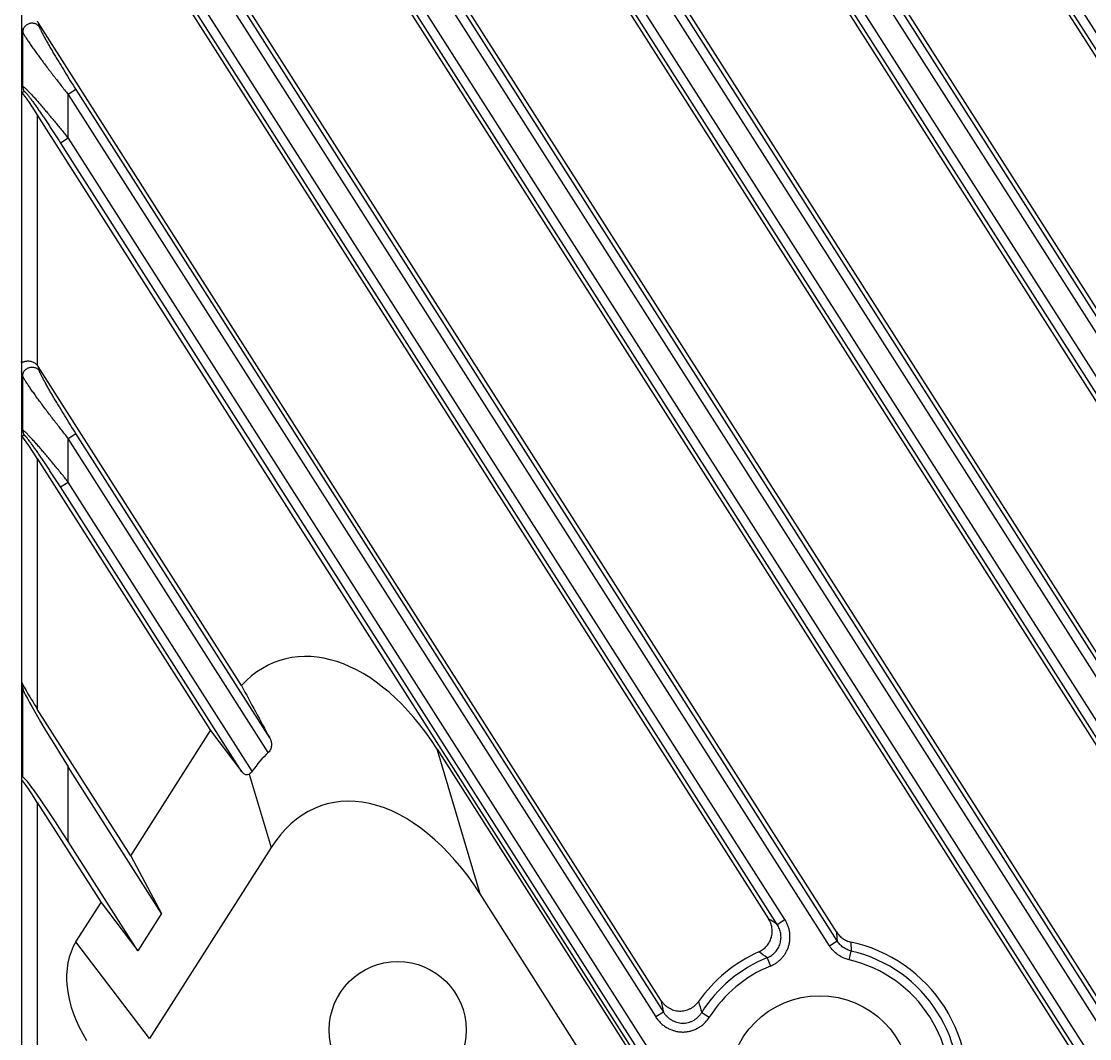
# Model space of a CAD drawing. Header units: millimetres. Extents: x 620 to 19791, y 2539 to 6969.
# Drawn here: x 2524.7 to 2571.54, y 3678 to 3722.59 of the extents above; entities that cross this region are included whole.
import ezdxf

# ---------------------------------------------------------------- set-up
doc = ezdxf.new("R2010")
doc.units = ezdxf.units.MM

msp = doc.modelspace()

# ---------------------------------------------------------------- linework, layer by layer
at = {"color": 7, "linetype": 'Continuous'}
for p, q in [((2524.70388, 3988.37829), (2524.70388, 3651.37829)), ((2525.40388, 3793.87999), (2616.06006, 3651.57829)), ((2615.55699, 3652.71558), (2526.41919, 3792.63389)), ((2615.89306, 3652.92968), (2526.75527, 3792.84799)), ((2609.06449, 3651.57829), (2529.78631, 3776.02011)), ((2607.50964, 3652.92968), (2531.06479, 3772.92404)), ((2607.84571, 3653.14378), (2531.40087, 3773.13815)), ((2529.53809, 3772.31519), (2606.45598, 3651.57829)), ((2606.28898, 3652.92968), (2531.06479, 3771.008)), ((2605.95291, 3652.71558), (2530.72872, 3770.7939)), ((2599.46041, 3651.57829), (2529.78631, 3760.94472)), ((2597.90556, 3652.92968), (2531.06479, 3757.84866)), ((2598.24163, 3653.14378), (2531.40087, 3758.06276)), ((2529.53809, 3757.2398), (2596.8519, 3651.57829)), ((2596.6849, 3652.92968), (2531.06479, 3755.93261)), ((2596.34883, 3652.71558), (2530.72872, 3755.71851)), ((2589.85633, 3651.57829), (2529.78631, 3745.86933)), ((2529.11417, 3742.82984), (2587.24782, 3651.57829)), ((2588.63755, 3653.14378), (2531.40087, 3742.98737)), ((2588.30148, 3652.92968), (2531.06479, 3742.77327)), ((2586.74475, 3652.71558), (2530.72872, 3740.64312)), ((2587.08082, 3652.92968), (2531.06479, 3740.85722)), ((2560.44127, 3682.67531), (2525.43843, 3737.61875)), ((2560.13347, 3682.0692), (2526.75527, 3734.46249)), ((2560.46954, 3682.28331), (2527.09134, 3734.67659)), ((2525.40388, 3733.57844), (2557.46507, 3683.25246)), ((2558.17989, 3683.21967), (2526.75527, 3732.54644)), ((2557.84381, 3683.00556), (2526.41919, 3732.33234)), ((2524.70388, 3722.32926), (2524.76288, 3722.12686)), ((2552.74509, 3679.68049), (2525.43843, 3722.54336)), ((2525.43843, 3722.54336), (2525.49743, 3722.34096)), ((2524.76288, 3719.73517), (2524.76288, 3722.12686)), ((2524.70388, 3719.71797), (2524.76288, 3719.73517)), ((2524.71672, 3719.48942), (2524.82528, 3719.52107)), ((2527.09134, 3719.6012), (2526.75527, 3719.3871)), ((2526.75527, 3717.47105), (2526.75527, 3719.3871)), ((2526.75527, 3719.3871), (2552.51603, 3678.95081)), ((2527.09134, 3719.6012), (2552.8521, 3679.16491)), ((2525.40388, 3718.50305), (2525.40388, 3707.5149)), ((2568.03965, 3651.57829), (2525.40388, 3718.50305)), ((2526.75527, 3717.47105), (2526.41919, 3717.25695)), ((2526.41919, 3717.25695), (2567.53658, 3652.71558)), ((2526.75527, 3717.47105), (2567.87266, 3652.92968)), ((2524.76288, 3707.05147), (2524.70388, 3707.25387)), ((2525.49743, 3707.26558), (2525.43843, 3707.46798)), ((2534.35263, 3693.47548), (2525.43843, 3707.46798)), ((2524.76288, 3704.65978), (2524.76288, 3707.05147)), ((2524.76288, 3704.65978), (2524.70388, 3704.64259)), ((2524.71672, 3704.41404), (2524.82528, 3704.44568)), ((2526.75527, 3704.31171), (2527.09134, 3704.52581)), ((2535.59512, 3691.17756), (2527.09134, 3704.52581)), ((2526.75527, 3702.39566), (2526.75527, 3704.31171)), ((2535.53045, 3690.53744), (2526.75527, 3704.31171)), ((2525.40388, 3703.42766), (2525.40388, 3692.44682)), ((2525.40388, 3703.42766), (2532.99875, 3691.50611)), ((2526.41919, 3702.18156), (2526.75527, 3702.39566)), ((2534.37512, 3689.69326), (2526.41919, 3702.18156)), ((2534.83009, 3689.72073), (2526.75527, 3702.39566)), ((2524.70388, 3693.5456), (2524.76288, 3693.3432)), ((2524.76288, 3689.46825), (2524.76288, 3693.3432)), ((2529.50097, 3686.01569), (2525.40388, 3692.44682)), ((2529.50097, 3686.01569), (2532.99875, 3691.50611)), ((2532.99875, 3691.50611), (2534.37512, 3689.69326)), ((2542.9309, 3690.68858), (2557.482, 3667.84793)), ((2544.81623, 3684.34217), (2542.9309, 3690.68858)), ((2530.85341, 3683.4857), (2526.75527, 3689.9185)), ((2526.75527, 3686.6381), (2526.75527, 3689.9185)), ((2524.70388, 3689.45105), (2524.76288, 3689.46825)), ((2534.69871, 3689.59816), (2535.65688, 3686.37275)), ((2525.40388, 3688.35227), (2528.19671, 3683.96841)), ((2525.40388, 3688.35227), (2525.40388, 3676.65239)), ((2529.80849, 3681.8455), (2526.75527, 3686.6381)), ((2535.65688, 3686.37275), (2530.32169, 3677.99818)), ((2529.50097, 3686.01569), (2530.85341, 3683.4857)), ((2555.60885, 3667.40115), (2544.81623, 3684.34217)), ((2527.09813, 3682.244), (2528.19671, 3683.96841)), ((2528.19671, 3683.96841), (2529.80849, 3681.8455)), ((2530.85341, 3683.4857), (2529.80849, 3681.8455)), ((2557.84381, 3683.00556), (2558.17989, 3683.21967)), ((2530.32169, 3677.99818), (2527.09813, 3682.244)), ((2560.13347, 3682.0692), (2560.46954, 3682.28331)), ((2561.07486, 3682.23207), (2561.08847, 3681.83701)), ((2557.39668, 3681.544), (2557.54525, 3681.17916)), ((2560.99932, 3681.45331), (2561.08847, 3681.83701)), ((2552.8521, 3679.16491), (2552.51603, 3678.95081)), ((2554.53138, 3679.14457), (2554.86445, 3678.93424))]:
    msp.add_line(p, q, dxfattribs=at)
for centre, radius in [((2541.20388, 3678.37829), 3), ((2559.70388, 3675.87829), 4)]:
    msp.add_circle(centre, radius, dxfattribs=at)
for centre, radius, start, end in [((2525.16444, 3719.73607), 0.40156, 180.128207, 212.371793), ((2525.16444, 3704.66068), 0.40156, 180.128199, 212.371801), ((2526.86751, 3635.90009), 56.3778, 56.671298, 57.130771), ((2693.63331, 3692.08507), 133.52402, 184.0411223, 184.2097691), ((2559.70388, 3675.87829), 6.5, 347.176216, 77.823784), ((2559.70388, 3675.87829), 6.5, 114.16262, 144.777488), ((2559.70388, 3675.87829), 6.11747, 112.157271, 147.728862), ((2537.56457, 3655.44379), 32.78007, 52.770802, 53.542727), ((2559.70388, 3675.87829), 5.72354, 348.081344, 76.918656), ((2559.70388, 3675.87829), 6.11747, 348.081344, 76.918656), ((2559.70388, 3675.87829), 5.72354, 112.157271, 147.728862), ((2590.97968, 3687.34691), 38.99561, 191.338024, 192.111718), ((2580.78575, 3686.88338), 27.37118, 195.373095, 196.423553)]:
    msp.add_arc(centre, radius, start, end, dxfattribs=at)
for centre, major_axis, ratio, start_param, end_param in [((2525.10541, 3722.3188), (-0.11727, 0.40235), 0.95443909, -1.27440456, -1.13444261), ((2525.40388, 3718.38907), (-0.69809, 1.10419), 0.04675252, -1.49698097, -0.11800116), ((2525.10541, 3707.24341), (-0.11727, 0.40235), 0.95443909, -1.27440456, -1.13444261), ((2525.40388, 3703.31368), (-0.69809, 1.10419), 0.04675252, -1.49698097, -0.11800116), ((2538.94951, 3685.05448), (-2.83511, 9.54355), 0.6026658, -1.1278536, 0.341339), ((2525.40388, 3692.5608), (-0.69809, 1.10419), 0.04675252, 0.07381535, 1.64461168), ((2526.75527, 3690.24416), (-1.99455, 3.15484), 0.04675252, 0.16108182, 1.64461168), ((2538.06627, 3688.02765), (-13.63623, 24.95668), 0.02337112, 1.33798202, 1.43148506), ((2539.89218, 3681.88128), (-2.83511, 9.54355), 0.6026658, 0.29007043, 0.45189959), ((2526.75527, 3686.31244), (-1.99455, 3.15484), 0.04675252, -1.49698097, -0.01345111), ((2534.59069, 3690.09652), (0, 0.52642), 0.63707026, -3.83972435, -2.81364291), ((2525.40388, 3688.23829), (-0.69809, 1.10419), 0.04675252, -1.49698097, 0.07381535), ((2540.83485, 3678.70807), (-2.83511, 9.54355), 0.6026658, -1.1278536, 0.48192205), ((2530.25488, 3679.30286), (-2.65175, 3.49268), 0.68410828, 0.24776811, 1.45101728)]:
    msp.add_ellipse(centre, major_axis=major_axis, ratio=ratio, start_param=start_param, end_param=end_param, dxfattribs=at)
for points, knots in [([(2525.49743, 3722.34096), (2525.48603, 3722.35786), (2525.4603, 3722.38992), (2525.41427, 3722.43117), (2525.36184, 3722.46469), (2525.30435, 3722.48966), (2525.24327, 3722.50543), (2525.18013, 3722.51163), (2525.11653, 3722.5081), (2525.05407, 3722.49494), (2524.99432, 3722.47247), (2524.93878, 3722.44128), (2524.88886, 3722.40213), (2524.84582, 3722.356), (2524.81075, 3722.30407), (2524.78454, 3722.24762), (2524.76788, 3722.1881), (2524.76341, 3722.14724), (2524.76288, 3722.12686)], [0, 0, 0, 0, 0.06111357, 0.12261392, 0.1845345, 0.24692144, 0.30974349, 0.3729365, 0.43639791, 0.5, 0.56360209, 0.62706349, 0.69025651, 0.75307855, 0.8154655, 0.87738608, 0.93888643, 1, 1, 1, 1]), ([(2525.49743, 3722.34096), (2525.49917, 3722.33497), (2525.50334, 3722.32216), (2525.51391, 3722.29342), (2525.53117, 3722.25218), (2525.5563, 3722.19719), (2525.5862, 3722.13551), (2525.62015, 3722.06826), (2525.67143, 3721.96975), (2525.74223, 3721.83851), (2525.83396, 3721.67366), (2525.93246, 3721.50064), (2526.03623, 3721.32162), (2526.14417, 3721.13813), (2526.25547, 3720.95127), (2526.40848, 3720.69726), (2526.60476, 3720.37621), (2526.84555, 3719.98906), (2527.00891, 3719.73059), (2527.09134, 3719.6012)], [0, 0, 0, 0, 0.00590098, 0.0127349, 0.02895245, 0.04816266, 0.06990174, 0.0937614, 0.11939995, 0.17492348, 0.23476833, 0.29778894, 0.36319835, 0.4304352, 0.49909516, 0.56887116, 0.71085253, 0.85492952, 1, 1, 1, 1]), ([(2524.76288, 3722.12686), (2524.76485, 3722.12145), (2524.76948, 3722.10993), (2524.78118, 3722.08411), (2524.80025, 3722.047), (2524.82819, 3721.9973), (2524.86184, 3721.94096), (2524.9006, 3721.87878), (2524.96039, 3721.78588), (2525.04447, 3721.66017), (2525.15503, 3721.50018), (2525.27578, 3721.32963), (2525.40468, 3721.15099), (2525.54017, 3720.96614), (2525.68102, 3720.77649), (2525.87634, 3720.51652), (2526.1283, 3720.18636), (2526.4383, 3719.78731), (2526.64891, 3719.52066), (2526.75527, 3719.3871)], [0, 0, 0, 0, 0.00509041, 0.01098636, 0.02506932, 0.04197813, 0.06142245, 0.08311679, 0.10679139, 0.15914995, 0.21689844, 0.27882294, 0.34400986, 0.4117665, 0.48156586, 0.55298761, 0.69941687, 0.84896448, 1, 1, 1, 1]), ([(2524.70388, 3719.48786), (2524.70388, 3719.48867), (2524.70397, 3719.49013), (2524.70452, 3719.49205), (2524.70558, 3719.49342), (2524.70719, 3719.49398), (2524.70911, 3719.49372), (2524.71134, 3719.49286), (2524.71394, 3719.49138), (2524.71575, 3719.49014), (2524.71672, 3719.48942)], [0, 0, 0, 0, 0.13429604, 0.23983825, 0.32533598, 0.40808756, 0.50825041, 0.63779433, 0.80126964, 1, 1, 1, 1]), ([(2524.76288, 3719.73517), (2524.76487, 3719.73564), (2524.76981, 3719.73544), (2524.77783, 3719.73295), (2524.78756, 3719.72831), (2524.79898, 3719.72147), (2524.81209, 3719.71248), (2524.83305, 3719.69666), (2524.86284, 3719.67165), (2524.90242, 3719.63568), (2524.94712, 3719.59275), (2524.99633, 3719.54356), (2525.0495, 3719.48878), (2525.1061, 3719.42906), (2525.18746, 3719.34149), (2525.29451, 3719.22339), (2525.42777, 3719.07287), (2525.56669, 3718.91302), (2525.70974, 3718.74591), (2525.85575, 3718.57311), (2526.00384, 3718.39587), (2526.15333, 3718.21513), (2526.30366, 3718.03169), (2526.50501, 3717.78386), (2526.65533, 3717.59655), (2526.75527, 3717.47105)], [0, 0, 0, 0, 0.00203554, 0.00476505, 0.00830601, 0.01270108, 0.01795617, 0.02406326, 0.03874547, 0.05651958, 0.07710574, 0.10020837, 0.12553848, 0.15282458, 0.18182241, 0.2441016, 0.31093273, 0.38122699, 0.45416706, 0.52912415, 0.60561864, 0.68327128, 0.76176983, 0.84087201, 1, 1, 1, 1]), ([(2524.82528, 3719.52107), (2524.82705, 3719.52158), (2524.83024, 3719.52133), (2524.83444, 3719.51995), (2524.84001, 3719.51734), (2524.84793, 3719.5122), (2524.85847, 3719.50384), (2524.87058, 3719.49293), (2524.88417, 3719.47957), (2524.89915, 3719.46387), (2524.92186, 3719.4389), (2524.95284, 3719.40275), (2524.99258, 3719.35403), (2525.03566, 3719.29926), (2525.08148, 3719.23937), (2525.12954, 3719.17517), (2525.19732, 3719.083), (2525.28503, 3718.961), (2525.3927, 3718.80799), (2525.50327, 3718.64813), (2525.6158, 3718.48314), (2525.72962, 3718.31423), (2525.84426, 3718.14229), (2525.95935, 3717.96803), (2526.07461, 3717.79196), (2526.22843, 3717.55507), (2526.34307, 3717.37644), (2526.41919, 3717.25695)], [0, 0, 0, 0, 0.00198767, 0.00327679, 0.00480063, 0.00860515, 0.0134509, 0.01932777, 0.02620572, 0.03403614, 0.04276354, 0.06267516, 0.08546493, 0.11069116, 0.13795535, 0.16693249, 0.19733599, 0.26156813, 0.3292677, 0.399486, 0.47156847, 0.54504206, 0.61955222, 0.69483657, 0.77067951, 0.84692022, 1, 1, 1, 1]), ([(2525.40388, 3707.5149), (2525.38831, 3707.5333), (2525.35417, 3707.56752), (2525.29598, 3707.61005), (2525.23309, 3707.64328), (2525.16794, 3707.66724), (2525.10283, 3707.68247), (2525.03972, 3707.68993), (2524.98013, 3707.69081), (2524.92516, 3707.68647), (2524.88275, 3707.6795), (2524.85166, 3707.67263), (2524.82432, 3707.6657), (2524.79915, 3707.65831), (2524.77608, 3707.65127), (2524.76114, 3707.64693), (2524.74785, 3707.64366), (2524.73619, 3707.64184), (2524.72606, 3707.64191), (2524.7174, 3707.64473), (2524.71077, 3707.65083), (2524.70655, 3707.65978), (2524.70428, 3707.67111), (2524.70388, 3707.67948), (2524.70388, 3707.68401)], [0, 0, 0, 0, 0.09209158, 0.18383006, 0.27448203, 0.36304114, 0.44837598, 0.52945733, 0.60545914, 0.67576552, 0.73991331, 0.76953888, 0.79743926, 0.84767634, 0.86977354, 0.8896408, 0.90710686, 0.92207428, 0.93464736, 0.94548864, 0.95605653, 0.9680868, 0.98267514, 1, 1, 1, 1]), ([(2524.76288, 3707.05147), (2524.76341, 3707.07185), (2524.76788, 3707.11271), (2524.78454, 3707.17223), (2524.81075, 3707.22868), (2524.84582, 3707.28062), (2524.88886, 3707.32674), (2524.93878, 3707.36589), (2524.99432, 3707.39709), (2525.05407, 3707.41955), (2525.11653, 3707.43271), (2525.18013, 3707.43624), (2525.24327, 3707.43004), (2525.30435, 3707.41427), (2525.36184, 3707.3893), (2525.41427, 3707.35578), (2525.4603, 3707.31454), (2525.48603, 3707.28247), (2525.49743, 3707.26558)], [0, 0, 0, 0, 0.06111346, 0.12261373, 0.18453426, 0.2469212, 0.30974327, 0.37293634, 0.43639782, 0.5, 0.56360218, 0.62706366, 0.69025673, 0.7530788, 0.81546574, 0.87738627, 0.93888654, 1, 1, 1, 1]), ([(2527.09134, 3704.52581), (2527.00891, 3704.6552), (2526.84555, 3704.91368), (2526.60476, 3705.30083), (2526.40847, 3705.62187), (2526.25547, 3705.87589), (2526.14416, 3706.06275), (2526.03623, 3706.24624), (2525.93246, 3706.42525), (2525.83396, 3706.59827), (2525.74224, 3706.76312), (2525.67143, 3706.89435), (2525.62015, 3706.99286), (2525.5862, 3707.06011), (2525.55631, 3707.12179), (2525.53117, 3707.17678), (2525.51391, 3707.21803), (2525.50334, 3707.24677), (2525.49917, 3707.25958), (2525.49743, 3707.26558)], [0, 0, 0, 0, 0.14507142, 0.28914932, 0.4311314, 0.50090791, 0.569567, 0.63680319, 0.70221107, 0.76523032, 0.82507416, 0.88059639, 0.90623332, 0.93009361, 0.95183219, 0.9710444, 0.9872639, 0.99409868, 1, 1, 1, 1]), ([(2526.75527, 3704.31171), (2526.64891, 3704.44528), (2526.4383, 3704.71192), (2526.1283, 3705.11098), (2525.87633, 3705.44114), (2525.68101, 3705.70111), (2525.54016, 3705.89076), (2525.40468, 3706.07561), (2525.27578, 3706.25424), (2525.15503, 3706.42479), (2525.04448, 3706.58477), (2524.9604, 3706.71049), (2524.9006, 3706.80338), (2524.86185, 3706.86556), (2524.8282, 3706.9219), (2524.80025, 3706.9716), (2524.78118, 3707.00872), (2524.76948, 3707.03454), (2524.76485, 3707.04607), (2524.76288, 3707.05147)], [0, 0, 0, 0, 0.15103707, 0.30058601, 0.44701642, 0.5184388, 0.58823699, 0.65599242, 0.72117777, 0.78310059, 0.84084784, 0.89320499, 0.9168788, 0.9385734, 0.95801794, 0.97492819, 0.98901284, 0.99490941, 1, 1, 1, 1]), ([(2524.70388, 3704.41247), (2524.70388, 3704.41328), (2524.70397, 3704.41474), (2524.70452, 3704.41666), (2524.70558, 3704.41803), (2524.70719, 3704.41859), (2524.70911, 3704.41834), (2524.71134, 3704.41747), (2524.71394, 3704.416), (2524.71575, 3704.41475), (2524.71672, 3704.41404)], [0, 0, 0, 0, 0.13428543, 0.23981104, 0.32531016, 0.40807068, 0.50822147, 0.63776686, 0.80125726, 1, 1, 1, 1]), ([(2526.75527, 3702.39566), (2526.65533, 3702.52116), (2526.50501, 3702.70847), (2526.30367, 3702.95629), (2526.15334, 3703.13974), (2526.00384, 3703.32048), (2525.85575, 3703.49773), (2525.70974, 3703.67052), (2525.5667, 3703.83763), (2525.42778, 3703.99747), (2525.29452, 3704.14799), (2525.18747, 3704.26609), (2525.10611, 3704.35366), (2525.04952, 3704.41338), (2524.99635, 3704.46816), (2524.94713, 3704.51735), (2524.90243, 3704.56028), (2524.86285, 3704.59625), (2524.83306, 3704.62127), (2524.8121, 3704.63709), (2524.79899, 3704.64608), (2524.78757, 3704.65292), (2524.77783, 3704.65756), (2524.76981, 3704.66005), (2524.76488, 3704.66025), (2524.76288, 3704.65978)], [0, 0, 0, 0, 0.15912474, 0.23822298, 0.3167265, 0.39438055, 0.47087781, 0.54583407, 0.61877041, 0.68906501, 0.75589593, 0.81817331, 0.84716915, 0.87445606, 0.89978546, 0.92288857, 0.94347492, 0.96124978, 0.97593328, 0.98204102, 0.98729701, 0.99169287, 0.99523433, 0.99796424, 1, 1, 1, 1]), ([(2526.41919, 3702.18156), (2526.34307, 3702.30106), (2526.22843, 3702.47968), (2526.07461, 3702.71657), (2525.95935, 3702.89264), (2525.84425, 3703.06691), (2525.72961, 3703.23885), (2525.61579, 3703.40776), (2525.50326, 3703.57276), (2525.39269, 3703.73261), (2525.28503, 3703.88562), (2525.19731, 3704.00761), (2525.12954, 3704.09978), (2525.08148, 3704.16398), (2525.03566, 3704.22386), (2524.99259, 3704.27863), (2524.95285, 3704.32735), (2524.92187, 3704.3635), (2524.89916, 3704.38848), (2524.88418, 3704.40417), (2524.87059, 3704.41753), (2524.85848, 3704.42845), (2524.84793, 3704.43681), (2524.84001, 3704.44195), (2524.83444, 3704.44456), (2524.83024, 3704.44594), (2524.82705, 3704.44619), (2524.82528, 3704.44568)], [0, 0, 0, 0, 0.15307945, 0.22931755, 0.30516421, 0.38045069, 0.45496474, 0.52843583, 0.6005186, 0.67073789, 0.73843391, 0.802663, 0.83306774, 0.86204199, 0.88930657, 0.91453143, 0.93732079, 0.95723225, 0.96596, 0.9737909, 0.98066934, 0.98654701, 0.99139368, 0.99519873, 0.99672278, 0.9980121, 1, 1, 1, 1]), ([(2535.59512, 3691.17756), (2535.61997, 3691.13172), (2535.65913, 3691.03128), (2535.67488, 3690.89514), (2535.66307, 3690.78218), (2535.63866, 3690.69473), (2535.59601, 3690.60986), (2535.55446, 3690.55974), (2535.53045, 3690.53744)], [0, 0, 0, 0, 0.22707791, 0.46408684, 0.58908719, 0.71987286, 0.85728179, 1, 1, 1, 1]), ([(2534.83009, 3689.72073), (2534.8125, 3689.69523), (2534.77356, 3689.64859), (2534.72459, 3689.61198), (2534.69871, 3689.59816)], [0, 0, 0, 0, 0.51356939, 1, 1, 1, 1]), ([(2557.04325, 3681.80881), (2557.10805, 3681.83788), (2557.23182, 3681.91017), (2557.38956, 3682.05576), (2557.51217, 3682.23208), (2557.59369, 3682.43074), (2557.63051, 3682.64227), (2557.62137, 3682.85677), (2557.56734, 3683.06444), (2557.50323, 3683.19255), (2557.46507, 3683.25246)], [0, 0, 0, 0, 0.12500213, 0.24999612, 0.37498873, 0.49998163, 0.62497762, 0.74997877, 0.87498407, 1, 1, 1, 1]), ([(2557.39668, 3681.544), (2557.43055, 3681.55747), (2557.49689, 3681.58816), (2557.59066, 3681.64492), (2557.67753, 3681.71183), (2557.75631, 3681.78812), (2557.82595, 3681.87287), (2557.8855, 3681.96499), (2557.93419, 3682.06327), (2557.97143, 3682.16643), (2557.9968, 3682.2731), (2558.0101, 3682.3819), (2558.0113, 3682.49148), (2557.99697, 3682.63665), (2557.94982, 3682.81382), (2557.88327, 3682.9445), (2557.84381, 3683.00556)], [0, 0, 0, 0, 0.06251605, 0.12505886, 0.18760981, 0.25017591, 0.31274803, 0.3753227, 0.43789451, 0.50045839, 0.5630098, 0.62554522, 0.68806195, 0.75055808, 0.87530897, 1, 1, 1, 1]), ([(2557.54525, 3681.17916), (2557.59229, 3681.19832), (2557.68438, 3681.24182), (2557.81448, 3681.32175), (2557.935, 3681.41556), (2558.04439, 3681.52211), (2558.14129, 3681.64014), (2558.22447, 3681.76822), (2558.2929, 3681.90475), (2558.34576, 3682.04802), (2558.38245, 3682.19626), (2558.4026, 3682.34763), (2558.40605, 3682.5003), (2558.39289, 3682.65244), (2558.36337, 3682.80226), (2558.31797, 3682.94806), (2558.2573, 3683.08817), (2558.20718, 3683.17682), (2558.17989, 3683.21967)], [0, 0, 0, 0, 0.06249628, 0.12500038, 0.1874968, 0.24999642, 0.31249471, 0.37499326, 0.43749198, 0.49999085, 0.56248984, 0.62498915, 0.68748886, 0.74998887, 0.81249021, 0.87498921, 0.93750048, 1, 1, 1, 1]), ([(2560.44127, 3682.67531), (2560.47675, 3682.61961), (2560.55878, 3682.51482), (2560.70991, 3682.3848), (2560.88364, 3682.28697), (2561.0103, 3682.246), (2561.07486, 3682.23207)], [0, 0, 0, 0, 0.25001498, 0.50001274, 0.75000456, 1, 1, 1, 1]), ([(2560.99932, 3681.45331), (2560.91101, 3681.47383), (2560.73798, 3681.53246), (2560.50088, 3681.66905), (2560.29449, 3681.8487), (2560.18219, 3681.99273), (2560.13347, 3682.0692)], [0, 0, 0, 0, 0.24999366, 0.49997033, 0.74995843, 1, 1, 1, 1]), ([(2561.08847, 3681.83701), (2561.02507, 3681.85199), (2560.90094, 3681.89479), (2560.73132, 3681.99416), (2560.58413, 3682.12431), (2560.50421, 3682.22823), (2560.46954, 3682.28331)], [0, 0, 0, 0, 0.25015155, 0.50018756, 0.75012233, 1, 1, 1, 1]), ([(2552.74509, 3679.68049), (2552.76692, 3679.64623), (2552.81463, 3679.58017), (2552.89727, 3679.49019), (2552.98999, 3679.41059), (2553.09153, 3679.34263), (2553.20054, 3679.28741), (2553.31548, 3679.24588), (2553.43465, 3679.2188), (2553.55626, 3679.20669), (2553.67844, 3679.20984), (2553.79926, 3679.22824), (2553.91683, 3679.26164), (2554.0293, 3679.30946), (2554.13493, 3679.37092), (2554.23216, 3679.44497), (2554.31954, 3679.53037), (2554.37048, 3679.594), (2554.39391, 3679.62719)], [0, 0, 0, 0, 0.06249631, 0.12500503, 0.18750207, 0.25000284, 0.31250335, 0.37500428, 0.4375041, 0.50000283, 0.56250171, 0.62500151, 0.68750142, 0.75000002, 0.81249963, 0.87499617, 0.93750391, 1, 1, 1, 1]), ([(2552.8521, 3679.16491), (2552.87436, 3679.12938), (2552.92302, 3679.06081), (2553.00749, 3678.96718), (2553.10253, 3678.88416), (2553.20696, 3678.81321), (2553.31941, 3678.75564), (2553.43829, 3678.71267), (2553.56176, 3678.68528), (2553.6878, 3678.67421), (2553.81425, 3678.67986), (2553.93883, 3678.70227), (2554.05932, 3678.74105), (2554.17359, 3678.79544), (2554.27969, 3678.86434), (2554.37594, 3678.94635), (2554.46093, 3679.03986), (2554.50938, 3679.1088), (2554.53138, 3679.14457)], [0, 0, 0, 0, 0.06235971, 0.12474678, 0.18715869, 0.24960249, 0.31207727, 0.37458306, 0.43711694, 0.49967378, 0.56224626, 0.62482578, 0.68740352, 0.74997032, 0.81251844, 0.87504022, 0.93753817, 1, 1, 1, 1]), ([(2552.51603, 3678.95081), (2552.54741, 3678.90155), (2552.61611, 3678.80667), (2552.73542, 3678.6778), (2552.86948, 3678.5643), (2553.01641, 3678.46803), (2553.17413, 3678.39068), (2553.34029, 3678.33367), (2553.51233, 3678.2981), (2553.68751, 3678.28475), (2553.86296, 3678.29398), (2554.03576, 3678.32571), (2554.20303, 3678.37944), (2554.36201, 3678.45423), (2554.51012, 3678.54872), (2554.64504, 3678.66125), (2554.76472, 3678.78983), (2554.83326, 3678.88486), (2554.86445, 3678.93424)], [0, 0, 0, 0, 0.06250057, 0.12500397, 0.18750426, 0.25000506, 0.31250444, 0.37500326, 0.43750163, 0.49999971, 0.56249746, 0.62499506, 0.68749312, 0.74999172, 0.81249139, 0.87499092, 0.93749709, 1, 1, 1, 1])]:
    msp.add_open_spline(points, degree=3, knots=knots, dxfattribs=at)

doc.saveas('drawing.dxf')
